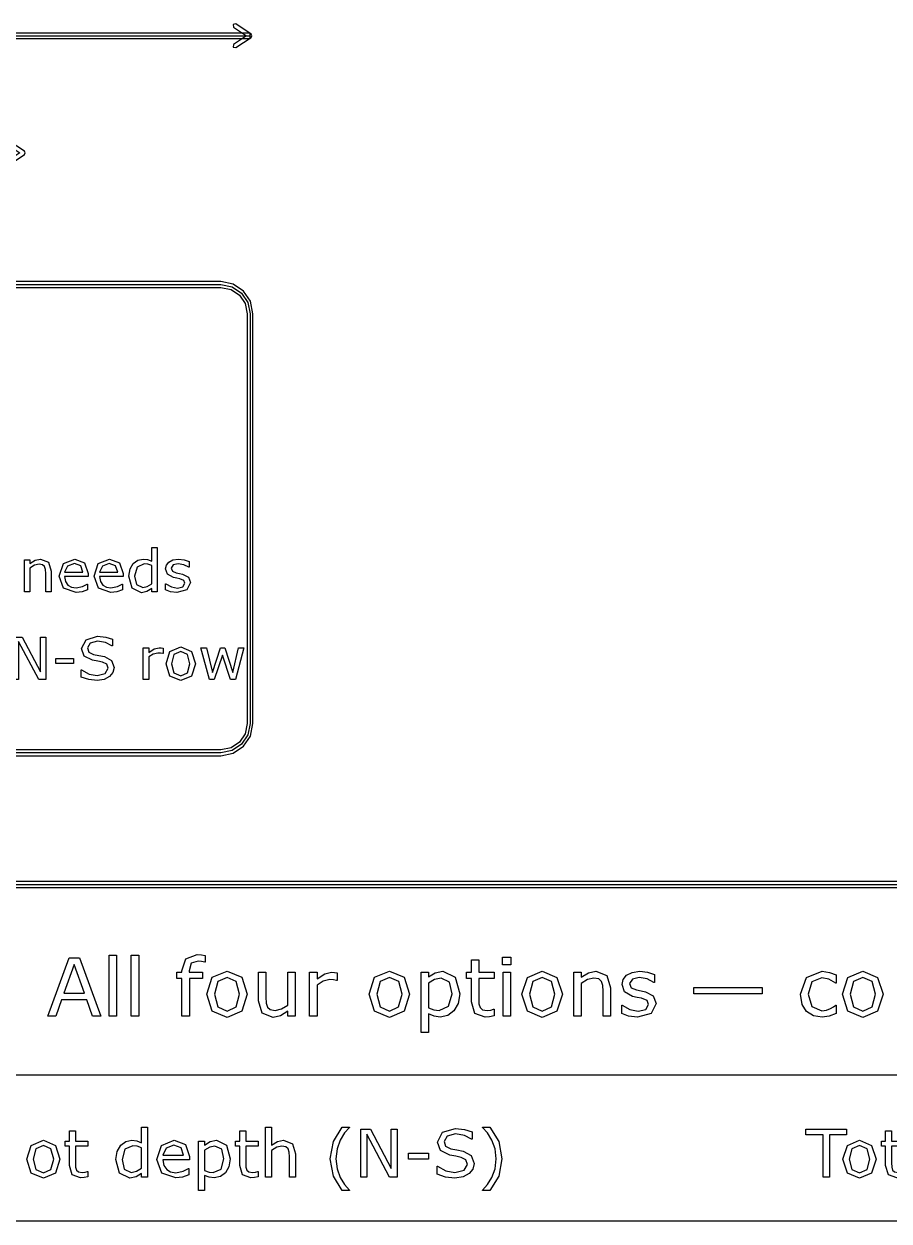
# Model space of a CAD drawing. Extents: x -1 to 182, y 89 to 480.
# Drawn here: x 55.85 to 87.14, y 140.76 to 184.05 of the extents above; entities that cross this region are included whole.
import ezdxf

# ---------------------------------------------------------------- set-up
doc = ezdxf.new("R2010")
doc.units = 0

msp = doc.modelspace()

# ---------------------------------------------------------------- linework, layer by layer
at = {"layer": 'Layer 1', "color": 7}
for points in [[(63.511805, 184.049928), (63.415687, 184.030349), (63.434817, 183.934226), (63.90352, 183.621595), (63.434817, 183.308964), (63.415687, 183.212841), (63.511805, 183.193261), (64.067842, 183.563757), (64.098898, 183.621635), (64.067842, 183.679512), (63.511805, 184.049928)], [(4.762494, 183.71404), (4.762494, 183.529044), (64.029086, 183.529044), (64.029086, 183.71404), (4.762494, 183.71404)], [(4.762494, 183.621542), (64.029086, 183.621542)], [(55.309732, 179.8166), (55.213614, 179.797021), (55.232744, 179.700898), (55.701447, 179.388267), (55.232744, 179.075636), (55.213614, 178.979513), (55.309732, 178.959933), (55.865769, 179.330429), (55.896825, 179.388307), (55.865769, 179.446184), (55.309732, 179.8166)], [(5.820826, 174.731659), (5.367594, 174.640181), (4.997523, 174.390694), (4.748036, 174.020622), (4.656557, 173.567388), (4.656557, 158.75074), (4.748036, 158.297506), (4.997523, 157.927434), (5.367594, 157.677947), (5.820826, 157.586469), (62.970754, 157.586469), (63.423986, 157.677947), (63.794057, 157.927434), (64.043544, 158.297506), (64.135022, 158.75074), (64.135022, 173.567388), (64.043544, 174.020622), (63.794057, 174.390694), (63.423986, 174.640181), (62.970754, 174.731659), (5.820826, 174.731659)], [(5.820826, 174.62572), (62.970754, 174.62572), (63.38347, 174.542806), (63.719788, 174.316422), (63.946172, 173.980104), (64.029086, 173.567388), (64.029086, 158.75074), (63.946172, 158.338024), (63.719788, 158.001706), (63.38347, 157.775322), (62.970754, 157.692408), (5.820826, 157.692408), (5.40811, 157.775322), (5.071792, 158.001706), (4.845408, 158.338024), (4.762494, 158.75074), (4.762494, 173.567388), (4.845408, 173.980104), (5.071792, 174.316422), (5.40811, 174.542806), (5.820826, 174.62572), (5.820826, 174.62572)], [(5.820826, 174.519781), (62.970754, 174.519781), (63.342955, 174.445432), (63.64552, 174.242151), (63.848801, 173.939586), (63.92315, 173.567388), (63.92315, 158.75074), (63.848801, 158.378542), (63.64552, 158.075977), (63.342955, 157.872696), (62.970754, 157.798347), (5.820826, 157.798347), (5.448625, 157.872696), (5.14606, 158.075977), (4.942779, 158.378542), (4.868431, 158.75074), (4.868431, 173.567388), (4.942779, 173.939586), (5.14606, 174.242151), (5.448625, 174.445432), (5.820826, 174.519781), (5.820826, 174.519781)], [(60.665466, 163.513234), (60.471162, 163.513234), (60.471162, 163.634148), (60.296497, 163.521489), (60.099092, 163.481193), (59.770432, 163.640366), (59.64951, 164.081664), (59.690851, 164.343151), (59.804537, 164.538493), (59.967835, 164.658376), (60.162139, 164.69973), (60.323368, 164.680151), (60.471162, 164.621228), (60.471162, 165.121449), (60.665466, 165.121449), (60.665466, 163.513234)], [(56.833145, 163.513234), (56.638844, 163.513234), (56.638844, 164.170564), (56.62953, 164.319392), (56.595426, 164.428929), (56.521012, 164.493011), (56.394919, 164.514707), (56.228523, 164.475417), (56.062124, 164.375166), (56.062124, 163.513234), (55.867822, 163.513234), (55.867822, 164.667689), (56.062124, 164.667689), (56.062124, 164.539525), (56.250227, 164.657344), (56.449699, 164.69973), (56.734951, 164.587071), (56.833135, 164.262533), (56.833145, 163.513234)], [(58.173631, 164.070314), (57.323039, 164.070314), (57.355078, 163.884259), (57.442927, 163.755089), (57.570051, 163.680662), (57.733349, 163.655791), (57.970027, 163.702279), (58.140559, 163.795306), (58.150904, 163.795306), (58.150904, 163.583428), (57.9504, 163.514186), (57.735426, 163.486273), (57.286876, 163.641319), (57.125645, 164.083648), (57.27964, 164.533254), (57.686852, 164.699651), (58.046518, 164.563205), (58.173642, 164.175644), (58.173631, 164.070314)], [(57.984497, 164.219141), (57.906982, 164.455811), (57.676504, 164.539525), (57.427425, 164.447529), (57.323039, 164.219141), (57.984497, 164.219141)], [(59.434536, 164.070314), (58.583941, 164.070314), (58.615982, 163.884259), (58.703832, 163.755089), (58.830956, 163.680662), (58.994251, 163.655791), (59.230929, 163.702279), (59.401463, 163.795306), (59.411808, 163.795306), (59.411808, 163.583428), (59.211305, 163.514186), (58.996331, 163.486273), (58.547778, 163.641319), (58.386549, 164.083648), (58.540544, 164.533254), (58.947754, 164.699651), (59.307422, 164.563205), (59.434547, 164.175644), (59.434536, 164.070314)], [(59.245399, 164.219141), (59.167884, 164.455811), (58.937408, 164.539525), (58.688327, 164.447529), (58.583941, 164.219141), (59.245399, 164.219141)], [(60.471162, 163.797449), (60.471162, 164.459938), (60.330602, 164.508516), (60.195212, 164.52201), (59.940964, 164.408318), (59.850013, 164.085871), (59.920292, 163.772711), (60.145603, 163.666242), (60.313034, 163.702411), (60.471162, 163.797502), (60.471162, 163.797449)], [(61.872626, 163.846026), (61.741369, 163.586603), (61.384801, 163.48532), (61.149156, 163.515298), (60.970356, 163.582475), (60.970356, 163.800545), (60.980701, 163.800545), (61.185337, 163.689975), (61.401346, 163.649653), (61.601849, 163.691007), (61.674197, 163.821235), (61.634922, 163.924581), (61.484028, 163.984509), (61.375506, 164.006205), (61.254584, 164.03306), (61.038578, 164.150905), (60.975531, 164.343125), (61.004471, 164.47748), (61.094387, 164.59014), (61.241148, 164.666631), (61.441652, 164.69555), (61.650427, 164.66962), (61.827157, 164.608634), (61.827157, 164.40091), (61.816812, 164.40091), (61.635946, 164.492879), (61.427174, 164.531138), (61.24734, 164.489783), (61.173958, 164.368869), (61.2184, 164.261369), (61.358959, 164.202473), (61.47885, 164.177602), (61.590469, 164.154848), (61.799244, 164.04838), (61.872623, 163.845815), (61.872626, 163.846026)], [(56.641945, 160.338159), (56.388731, 160.338159), (55.659058, 161.71481), (55.659058, 160.338238), (55.467857, 160.338238), (55.467857, 161.877159), (55.785151, 161.877159), (56.450741, 160.620389), (56.450741, 161.877159), (56.641945, 161.877159), (56.641945, 160.338159)], [(59.110006, 160.777419), (59.067634, 160.599646), (58.950844, 160.450818), (58.757574, 160.347472), (58.492991, 160.310245), (58.193269, 160.341254), (57.923518, 160.43325), (57.923518, 160.689551), (57.937991, 160.689551), (58.207741, 160.539691), (58.49506, 160.486987), (58.79065, 160.558292), (58.897104, 160.748474), (58.846461, 160.899366), (58.694532, 160.974798), (58.526067, 161.008929), (58.334866, 161.043034), (58.031008, 161.19083), (57.932821, 161.4647), (58.096119, 161.780956), (58.510565, 161.904993), (58.80822, 161.873984), (59.047999, 161.797493), (59.047999, 161.555664), (59.033526, 161.555664), (58.802016, 161.678642), (58.509527, 161.728251), (58.244944, 161.660042), (58.145726, 161.484332), (58.195335, 161.33344), (58.370002, 161.249726), (58.558105, 161.21459), (58.76481, 161.172204), (59.023192, 161.034753), (59.110006, 160.777419), (59.110006, 160.777419)], [(60.887674, 161.280736), (60.877328, 161.280736), (60.79258, 161.295288), (60.696462, 161.300579), (60.522829, 161.260283), (60.361598, 161.157969), (60.361598, 160.338238), (60.167296, 160.338238), (60.167296, 161.492693), (60.361598, 161.492693), (60.361598, 161.322143), (60.565202, 161.453402), (60.746071, 161.492693), (60.819451, 161.489518), (60.887663, 161.480258), (60.887674, 161.280736)], [(62.054527, 160.91487), (61.909832, 160.469418), (61.52226, 160.306118), (61.132619, 160.469418), (60.988961, 160.91487), (61.132619, 161.360322), (61.52226, 161.524655), (61.909832, 161.360322), (62.054527, 160.91487), (62.054527, 160.91487)], [(63.807389, 161.492614), (63.506632, 160.338159), (63.326798, 160.338159), (63.030177, 161.228031), (62.735622, 160.338159), (62.556822, 160.338159), (62.252964, 161.492614), (62.455534, 161.492614), (62.66741, 160.598614), (62.955763, 161.492614), (63.11596, 161.492614), (63.411549, 160.598614), (63.612053, 161.492614), (63.807389, 161.492614)], [(57.647566, 160.917966), (57.002645, 160.917966), (57.002645, 161.105026), (57.647566, 161.105026), (57.647566, 160.917966)], [(61.854023, 160.91487), (61.766174, 161.247663), (61.52226, 161.357227), (61.27628, 161.247663), (61.189465, 160.91487), (61.277314, 160.585173), (61.52226, 160.473546), (61.765139, 160.584141), (61.854023, 160.91487), (61.854023, 160.91487)], [(4.762494, 153.035853), (4.762494, 152.823975), (175.153946, 152.823975), (175.153946, 153.035853), (4.762494, 153.035853)], [(4.762494, 152.929914), (175.153946, 152.929914)], [(58.632199, 148.16742), (58.332347, 148.16742), (58.124866, 148.757176), (57.209679, 148.757176), (57.002198, 148.16742), (56.716557, 148.16742), (57.486792, 150.283449), (57.861963, 150.283449), (58.632199, 148.16742)], [(59.20206, 148.16742), (58.934895, 148.16742), (58.934895, 150.378646), (59.20206, 150.378646), (59.20206, 148.16742)], [(60.00072, 148.16742), (59.733552, 148.16742), (59.733552, 150.378646), (60.00072, 150.378646), (60.00072, 148.16742)], [(62.406642, 150.120016), (62.392434, 150.120016), (62.277324, 150.145681), (62.152266, 150.159968), (61.902154, 150.083213), (61.825414, 149.808946), (61.825414, 149.754944), (62.307167, 149.754944), (62.307167, 149.530419), (61.833941, 149.530419), (61.833941, 148.16742), (61.566773, 148.16742), (61.566773, 149.530261), (61.386293, 149.530261), (61.386293, 149.754786), (61.566773, 149.754786), (61.566773, 149.807358), (61.707463, 150.240798), (62.113897, 150.392854), (62.274483, 150.384387), (62.406645, 150.364544), (62.406642, 150.120016)], [(73.462801, 150.020453), (73.161528, 150.020453), (73.161528, 150.297578), (73.462801, 150.297578), (73.462801, 150.020453)], [(58.038181, 148.998766), (57.667272, 150.037598), (57.294946, 148.998766), (58.038181, 148.998766)], [(63.92864, 148.960402), (63.729687, 148.347892), (63.196774, 148.123367), (62.66102, 148.347892), (62.463485, 148.960402), (62.66102, 149.572885), (63.196774, 149.798839), (63.729687, 149.572885), (63.92864, 148.960402), (63.92864, 148.960402)], [(69.802046, 148.960402), (69.603093, 148.347892), (69.070181, 148.123367), (68.534426, 148.347892), (68.336891, 148.960402), (68.534426, 149.572885), (69.070181, 149.798839), (69.603093, 149.572885), (69.802046, 148.960402), (69.802046, 148.960402)], [(71.61253, 148.980245), (71.557105, 148.626392), (71.400784, 148.356385), (71.179092, 148.192952), (70.910504, 148.136093), (70.68597, 148.163107), (70.482755, 148.246954), (70.482755, 147.581871), (70.215587, 147.581871), (70.215587, 149.754733), (70.482755, 149.754733), (70.482755, 149.588469), (70.721499, 149.737694), (71.005719, 149.798786), (71.451944, 149.581352), (71.61253, 148.980245), (71.61253, 148.980245)], [(72.853149, 148.181549), (72.6883, 148.148873), (72.530558, 148.136173), (72.161074, 148.26693), (72.034595, 148.686135), (72.034595, 149.530287), (71.854115, 149.530287), (71.854115, 149.754812), (72.034595, 149.754812), (72.034595, 150.21098), (72.301763, 150.21098), (72.301763, 149.754812), (72.853149, 149.754812), (72.853149, 149.530287), (72.301763, 149.530287), (72.301763, 148.806944), (72.307452, 148.610835), (72.347242, 148.480078), (72.432509, 148.396231), (72.600199, 148.370567), (72.736624, 148.389088), (72.838943, 148.421764), (72.853151, 148.421764), (72.853149, 148.181549)], [(75.32727, 148.960322), (75.128316, 148.347813), (74.595404, 148.123288), (74.05965, 148.347813), (73.862117, 148.960322), (74.05965, 149.572806), (74.595404, 149.798759), (75.128316, 149.572806), (75.32727, 148.960322), (75.32727, 148.960322)], [(77.068117, 148.167341), (76.800952, 148.167341), (76.800952, 149.071156), (76.788173, 149.275811), (76.741275, 149.426438), (76.638956, 149.514544), (76.465582, 149.544389), (76.236784, 149.490388), (76.007989, 149.35254), (76.007989, 148.16742), (75.740821, 148.16742), (75.740821, 149.754786), (76.007989, 149.754786), (76.007989, 149.578573), (76.266629, 149.740578), (76.540901, 149.798839), (76.933124, 149.643952), (77.068128, 149.197706), (77.068117, 148.167341)], [(78.716594, 148.624937), (78.536114, 148.268226), (78.045836, 148.128976), (77.721825, 148.170172), (77.475975, 148.262564), (77.475975, 148.562416), (77.490183, 148.562416), (77.771561, 148.41036), (78.068569, 148.35493), (78.344265, 148.411762), (78.44374, 148.590832), (78.389738, 148.73294), (78.182258, 148.815357), (78.033044, 148.845202), (77.866774, 148.882165), (77.569764, 149.044169), (77.483076, 149.308487), (77.522867, 149.493219), (77.646504, 149.648132), (77.848298, 149.753278), (78.123994, 149.793071), (78.411056, 149.757564), (78.654062, 149.673717), (78.654062, 149.388074), (78.639854, 149.388074), (78.391162, 149.514544), (78.1041, 149.567117), (77.856829, 149.510285), (77.75593, 149.344021), (77.817038, 149.196225), (78.010308, 149.115209), (78.175156, 149.081104), (78.328633, 149.049831), (78.615698, 148.903463), (78.716594, 148.624937), (78.716594, 148.624937)], [(85.229497, 148.266824), (84.975119, 148.167341), (84.720741, 148.131807), (84.405258, 148.181549), (84.159407, 148.335033), (83.998824, 148.593663), (83.941978, 148.958894), (84.155145, 149.569974), (84.720741, 149.791669), (84.987909, 149.753278), (85.229497, 149.659483), (85.229497, 149.362488), (85.215289, 149.362488), (84.962335, 149.508856), (84.70938, 149.560026), (84.349841, 149.406542), (84.2191, 148.958894), (84.346999, 148.516934), (84.70938, 148.36345), (84.874226, 148.384881), (85.024864, 148.440284), (85.134287, 148.502832), (85.215289, 148.561093), (85.229497, 148.561093), (85.229497, 148.266824)], [(86.924869, 148.960322), (86.725915, 148.347813), (86.193003, 148.123288), (85.657246, 148.347813), (85.459714, 148.960322), (85.657246, 149.572806), (86.193003, 149.798759), (86.725915, 149.572806), (86.924869, 148.960322), (86.924869, 148.960322)], [(63.652947, 148.960402), (63.532154, 149.417998), (63.196774, 149.568625), (62.858552, 149.417998), (62.73918, 148.960402), (62.859973, 148.507065), (63.196774, 148.353581), (63.530733, 148.505636), (63.652947, 148.960402), (63.652947, 148.960402)], [(65.658118, 148.16742), (65.390953, 148.16742), (65.390953, 148.343632), (65.132312, 148.180199), (64.859461, 148.123367), (64.47008, 148.275423), (64.330811, 148.7245), (64.330811, 149.754786), (64.597979, 149.754786), (64.597979, 148.85097), (64.609356, 148.643484), (64.657672, 148.497117), (64.75715, 148.406153), (64.934788, 148.377737), (65.160742, 148.431738), (65.390961, 148.569586), (65.390961, 149.754786), (65.658126, 149.754786), (65.658118, 148.16742)], [(67.174433, 149.463453), (67.160225, 149.463453), (67.043694, 149.483297), (66.911533, 149.490441), (66.672786, 149.435011), (66.451095, 149.294332), (66.451095, 148.16742), (66.183929, 148.16742), (66.183929, 149.754786), (66.451095, 149.754786), (66.451095, 149.520312), (66.731053, 149.700784), (66.979745, 149.754786), (67.080643, 149.750552), (67.174435, 149.737852), (67.174433, 149.463453)], [(69.526353, 148.960402), (69.405561, 149.417998), (69.070181, 149.568625), (68.731959, 149.417998), (68.612587, 148.960402), (68.73338, 148.507065), (69.070181, 148.353581), (69.40414, 148.505636), (69.526353, 148.960402), (69.526353, 148.960402)], [(71.336834, 148.973102), (71.23878, 149.402282), (70.937507, 149.544389), (70.705867, 149.494648), (70.482755, 149.363917), (70.482755, 148.464362), (70.677446, 148.394723), (70.863609, 148.376202), (71.211779, 148.52683), (71.336834, 148.973049), (71.336834, 148.973102)], [(73.445735, 148.167341), (73.178567, 148.167341), (73.178567, 149.754706), (73.445735, 149.754706), (73.445735, 148.167341)], [(75.051577, 148.960322), (74.930784, 149.417919), (74.595404, 149.568546), (74.257182, 149.417919), (74.13781, 148.960322), (74.258603, 148.506986), (74.595404, 148.353501), (74.929363, 148.505557), (75.051577, 148.960322), (75.051577, 148.960322)], [(86.649176, 148.960322), (86.528383, 149.417919), (86.193003, 149.568546), (85.854781, 149.417919), (85.735407, 148.960322), (85.856202, 148.506986), (86.193003, 148.353501), (86.526959, 148.505557), (86.649176, 148.960322), (86.649176, 148.960322)], [(82.552142, 148.980219), (80.076587, 148.980219), (80.076587, 149.207575), (82.552142, 149.207575), (82.552142, 148.980219)], [(4.762494, 146.050756), (175.153946, 146.050756), (175.153946, 140.759096), (4.762494, 140.759096), (4.762494, 146.050756)], [(58.164334, 142.358209), (58.02946, 142.331486), (57.900399, 142.320903), (57.598092, 142.427874), (57.494608, 142.770879), (57.494608, 143.461547), (57.346944, 143.461547), (57.346944, 143.645247), (57.494608, 143.645247), (57.494608, 144.018468), (57.713201, 144.018468), (57.713201, 143.645247), (58.164334, 143.645247), (58.164334, 143.461547), (57.713201, 143.461547), (57.713201, 142.869701), (57.717858, 142.709258), (57.750415, 142.602287), (57.820178, 142.533681), (57.95738, 142.512779), (58.068999, 142.52786), (58.152716, 142.554609), (58.164331, 142.554609), (58.164334, 142.358209)], [(60.318852, 142.346568), (60.100261, 142.346568), (60.100261, 142.482616), (59.903761, 142.355881), (59.681683, 142.310531), (59.311939, 142.489575), (59.175901, 142.986065), (59.222409, 143.280228), (59.350309, 143.499991), (59.534017, 143.634849), (59.752607, 143.681362), (59.933992, 143.659137), (60.100261, 143.592859), (60.100261, 144.155627), (60.318852, 144.155627), (60.318852, 142.346568)], [(64.32558, 142.358183), (64.190704, 142.33146), (64.061643, 142.320877), (63.759336, 142.427847), (63.655855, 142.770853), (63.655855, 143.46152), (63.508188, 143.46152), (63.508188, 143.64522), (63.655855, 143.64522), (63.655855, 144.018441), (63.874445, 144.018441), (63.874445, 143.64522), (64.32558, 143.64522), (64.32558, 143.46152), (63.874445, 143.46152), (63.874445, 142.869675), (63.879102, 142.709231), (63.911656, 142.602261), (63.981419, 142.533654), (64.118621, 142.512752), (64.230241, 142.527833), (64.313957, 142.554583), (64.325572, 142.554583), (64.32558, 142.358183)], [(65.675496, 142.346541), (65.456903, 142.346541), (65.456903, 143.086024), (65.446452, 143.253452), (65.408082, 143.376721), (65.324368, 143.448794), (65.182514, 143.473135), (64.995319, 143.42895), (64.808122, 143.316158), (64.808122, 142.346594), (64.589528, 142.346594), (64.589528, 144.155786), (64.808122, 144.155786), (64.808122, 143.501181), (65.019735, 143.633711), (65.244141, 143.681389), (65.565051, 143.554654), (65.675509, 143.189555), (65.675496, 142.346541)], [(67.628862, 141.867514), (67.362599, 141.867514), (67.04285, 142.382577), (66.928905, 143.011623), (67.04285, 143.640643), (67.362599, 144.155733), (67.628862, 144.155733), (67.628862, 144.144092), (67.448641, 143.947612), (67.290511, 143.689485), (67.176565, 143.374393), (67.133544, 143.011623), (67.175401, 142.647689), (67.290511, 142.333762), (67.449803, 142.075635), (67.628862, 141.879129), (67.628862, 141.867514)], [(69.353173, 142.346594), (69.068307, 142.346594), (68.247428, 143.895331), (68.247428, 142.346594), (68.032325, 142.346594), (68.032325, 144.077893), (68.389279, 144.077893), (69.13807, 142.664014), (69.13807, 144.077893), (69.353173, 144.077893), (69.353173, 142.346594)], [(72.129744, 142.840756), (72.082072, 142.640757), (71.950685, 142.473329), (71.733256, 142.357071), (71.4356, 142.315188), (71.098413, 142.350086), (70.794944, 142.453565), (70.794944, 142.741907), (70.811216, 142.741907), (71.114685, 142.573315), (71.437921, 142.514022), (71.770459, 142.594244), (71.89022, 142.808186), (71.833245, 142.977942), (71.662327, 143.06282), (71.472803, 143.101211), (71.2577, 143.139576), (70.915861, 143.30584), (70.805403, 143.613947), (70.989111, 143.969758), (71.455362, 144.109272), (71.790226, 144.0744), (72.059976, 143.988358), (72.059976, 143.716287), (72.043705, 143.716287), (71.783257, 143.854638), (71.454208, 143.910438), (71.156552, 143.833709), (71.04493, 143.636039), (71.100741, 143.466283), (71.297239, 143.372118), (71.508855, 143.332589), (71.7414, 143.284911), (72.032079, 143.130262), (72.129747, 142.840756), (72.129744, 142.840756)], [(73.137821, 143.011676), (73.023873, 142.38263), (72.704128, 141.867566), (72.437864, 141.867566), (72.437864, 141.879208), (72.616924, 142.075714), (72.776216, 142.333841), (72.890161, 142.647769), (72.933182, 143.011703), (72.890161, 143.374472), (72.776216, 143.689564), (72.616924, 143.947692), (72.437864, 144.144171), (72.437864, 144.155813), (72.704128, 144.155813), (73.023873, 143.640722), (73.137821, 143.011703), (73.137821, 143.011676)], [(85.604745, 143.873238), (84.986179, 143.873238), (84.986179, 142.346594), (84.75596, 142.346594), (84.75596, 143.873238), (84.137394, 143.873238), (84.137394, 144.077893), (85.604745, 144.077893), (85.604745, 143.873238)], [(87.683685, 142.358209), (87.548808, 142.331486), (87.419747, 142.320903), (87.11744, 142.427874), (87.013959, 142.770879), (87.013959, 143.461547), (86.866292, 143.461547), (86.866292, 143.645247), (87.013959, 143.645247), (87.013959, 144.018468), (87.232549, 144.018468), (87.232549, 143.645247), (87.683685, 143.645247), (87.683685, 143.461547), (87.232549, 143.461547), (87.232549, 142.869701), (87.237206, 142.709258), (87.269763, 142.602287), (87.339526, 142.533681), (87.476725, 142.512779), (87.588347, 142.52786), (87.672061, 142.554609), (87.683677, 142.554609), (87.683685, 142.358209)], [(57.151608, 142.995378), (56.988826, 142.494258), (56.552807, 142.310558), (56.114464, 142.494258), (55.952846, 142.995378), (56.114464, 143.496525), (56.552807, 143.681389), (56.988826, 143.496525), (57.151608, 142.995378), (57.151608, 142.995378)], [(56.926041, 142.995378), (56.827208, 143.369789), (56.552807, 143.493032), (56.276082, 143.369789), (56.178411, 142.995378), (56.277243, 142.624486), (56.552807, 142.498914), (56.826047, 142.623321), (56.926041, 142.995378), (56.926041, 142.995378)], [(60.100261, 142.666316), (60.100261, 143.41162), (59.942131, 143.466256), (59.789815, 143.481338), (59.503785, 143.353438), (59.401468, 142.990668), (59.480531, 142.63835), (59.734004, 142.518599), (59.922366, 142.559292), (60.100261, 142.666263), (60.100261, 142.666316)], [(61.836198, 142.973285), (60.879281, 142.973285), (60.915328, 142.763974), (61.014157, 142.618638), (61.157172, 142.534924), (61.34088, 142.507011), (61.607143, 142.559345), (61.798993, 142.663988), (61.810608, 142.663988), (61.810608, 142.425625), (61.585043, 142.347732), (61.343195, 142.316326), (60.838577, 142.490739), (60.657193, 142.988393), (60.830436, 143.49417), (61.288549, 143.681362), (61.693175, 143.527878), (61.836188, 143.091871), (61.836198, 142.973285)], [(61.623421, 143.140713), (61.536217, 143.406963), (61.276931, 143.501155), (60.996716, 143.397676), (60.879281, 143.140713), (61.623421, 143.140713)], [(63.310526, 143.01165), (63.265179, 142.722117), (63.13728, 142.501216), (62.955898, 142.367496), (62.736143, 142.320982), (62.552435, 142.342943), (62.386166, 142.411549), (62.386166, 141.867408), (62.167575, 141.867408), (62.167575, 143.645194), (62.386166, 143.645194), (62.386166, 143.509145), (62.581502, 143.63125), (62.814044, 143.68123), (63.17914, 143.503351), (63.310526, 143.011518), (63.310526, 143.01165)], [(63.084959, 143.005829), (63.004732, 143.356957), (62.758236, 143.473241), (62.568712, 143.432548), (62.386166, 143.325578), (62.386166, 142.589587), (62.545458, 142.532596), (62.697773, 142.517515), (62.982639, 142.640757), (63.084959, 143.005855), (63.084959, 143.005829)], [(86.670956, 142.995378), (86.508177, 142.494258), (86.072157, 142.310558), (85.633812, 142.494258), (85.472194, 142.995378), (85.633812, 143.496525), (86.072157, 143.681389), (86.508177, 143.496525), (86.670956, 142.995378), (86.670956, 142.995378)], [(86.445389, 142.995378), (86.346559, 143.369789), (86.072157, 143.493032), (85.79543, 143.369789), (85.697762, 142.995378), (85.796594, 142.624486), (86.072157, 142.498914), (86.345395, 142.623321), (86.445389, 142.995378), (86.445389, 142.995378)], [(70.484498, 142.99887), (69.758962, 142.99887), (69.758962, 143.20932), (70.484498, 143.20932), (70.484498, 142.99887)]]:
    msp.add_lwpolyline(points, dxfattribs=at)

doc.saveas('drawing.dxf')
